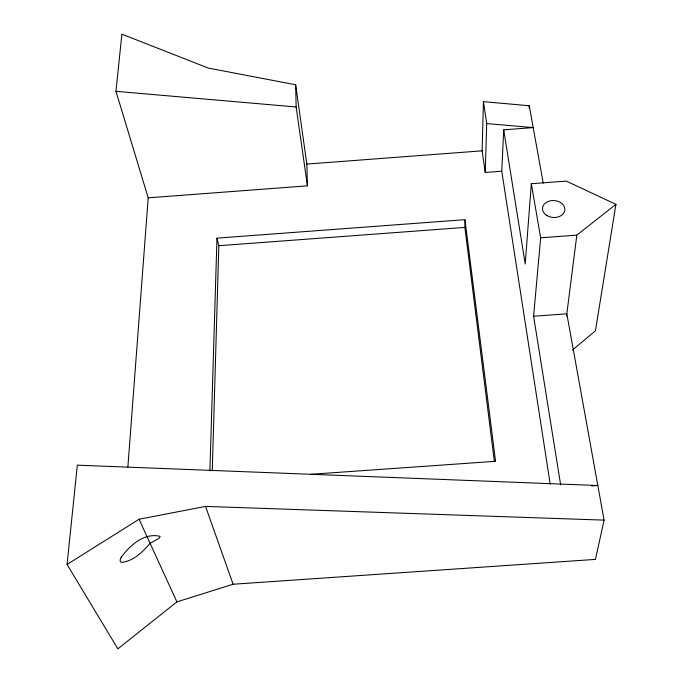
<?xml version="1.0" encoding="UTF-8"?>
<svg xmlns="http://www.w3.org/2000/svg" width="683" height="683" viewBox="0 0 683 683"><rect width="100%" height="100%" fill="white"/><g stroke="black" fill="none" stroke-linecap="round" stroke-linejoin="round"><path stroke-width="1.02" d="M494.39 461.708L464.867 227.413L464.952 219.67L216.981 238.136L209.903 470.792M483.444 101.639L486.723 123.563L533.201 127.601L503.695 129.838L501.766 171.22L485.229 172.466L482.113 150.832L483.444 101.639L529.257 105.754L543.224 183.078M212.268 470.937L218.833 245.701L216.981 238.136M485.229 172.466L486.723 123.563M529.112 107.871L529.257 105.754M127.883 467.001L148.202 197.822L115.965 91.317L121.873 34.15L208.349 68.078L295.671 84.769L306.829 164.082L307.427 185.844L148.202 197.822M572.482 349.995L595.414 330.862L615.938 204.337L566.25 181.106L531.323 183.727L525.21 263.954L503.695 129.838M560.658 484.93L533.594 316.238L540.663 237.804L531.323 183.727M533.594 316.238L566.83 313.821L604.079 520.13L595.465 559.394L233.108 584.23L176.906 601.894L117.86 648.85L67.062 564.465L77.324 465.166L597.83 485.519L591.546 485.955M566.54 316.084L576.828 235.123L615.938 204.337M67.062 564.465L139.076 519.234L205.54 506.41L604.079 520.13M306.829 164.082L482.113 150.832M218.833 245.701L464.867 227.413M540.663 237.804L576.828 235.123M310.577 474.309L495.568 461.298L464.952 219.67M115.965 91.317L296.14 106.983L307.427 185.844M139.076 519.234L176.906 601.894M205.54 506.41L233.108 584.23M501.766 171.22L550.199 484.102M295.671 84.769L296.14 106.983M121.13 557.319L120.14 559.821L120.268 561.571L121.514 562.476C133.202 561.187 142.764 551.924 150.106 543.327L159.19 538.213L160.181 536.36C144.309 532.33 129.847 545.393 121.13 557.319M546.981 215.597A11.227 8.469 4.2 0 0 564.824 210.364A11.227 8.469 4.2 0 0 549.252 201.092A11.227 8.469 4.2 0 0 546.981 215.597"/></g></svg>
